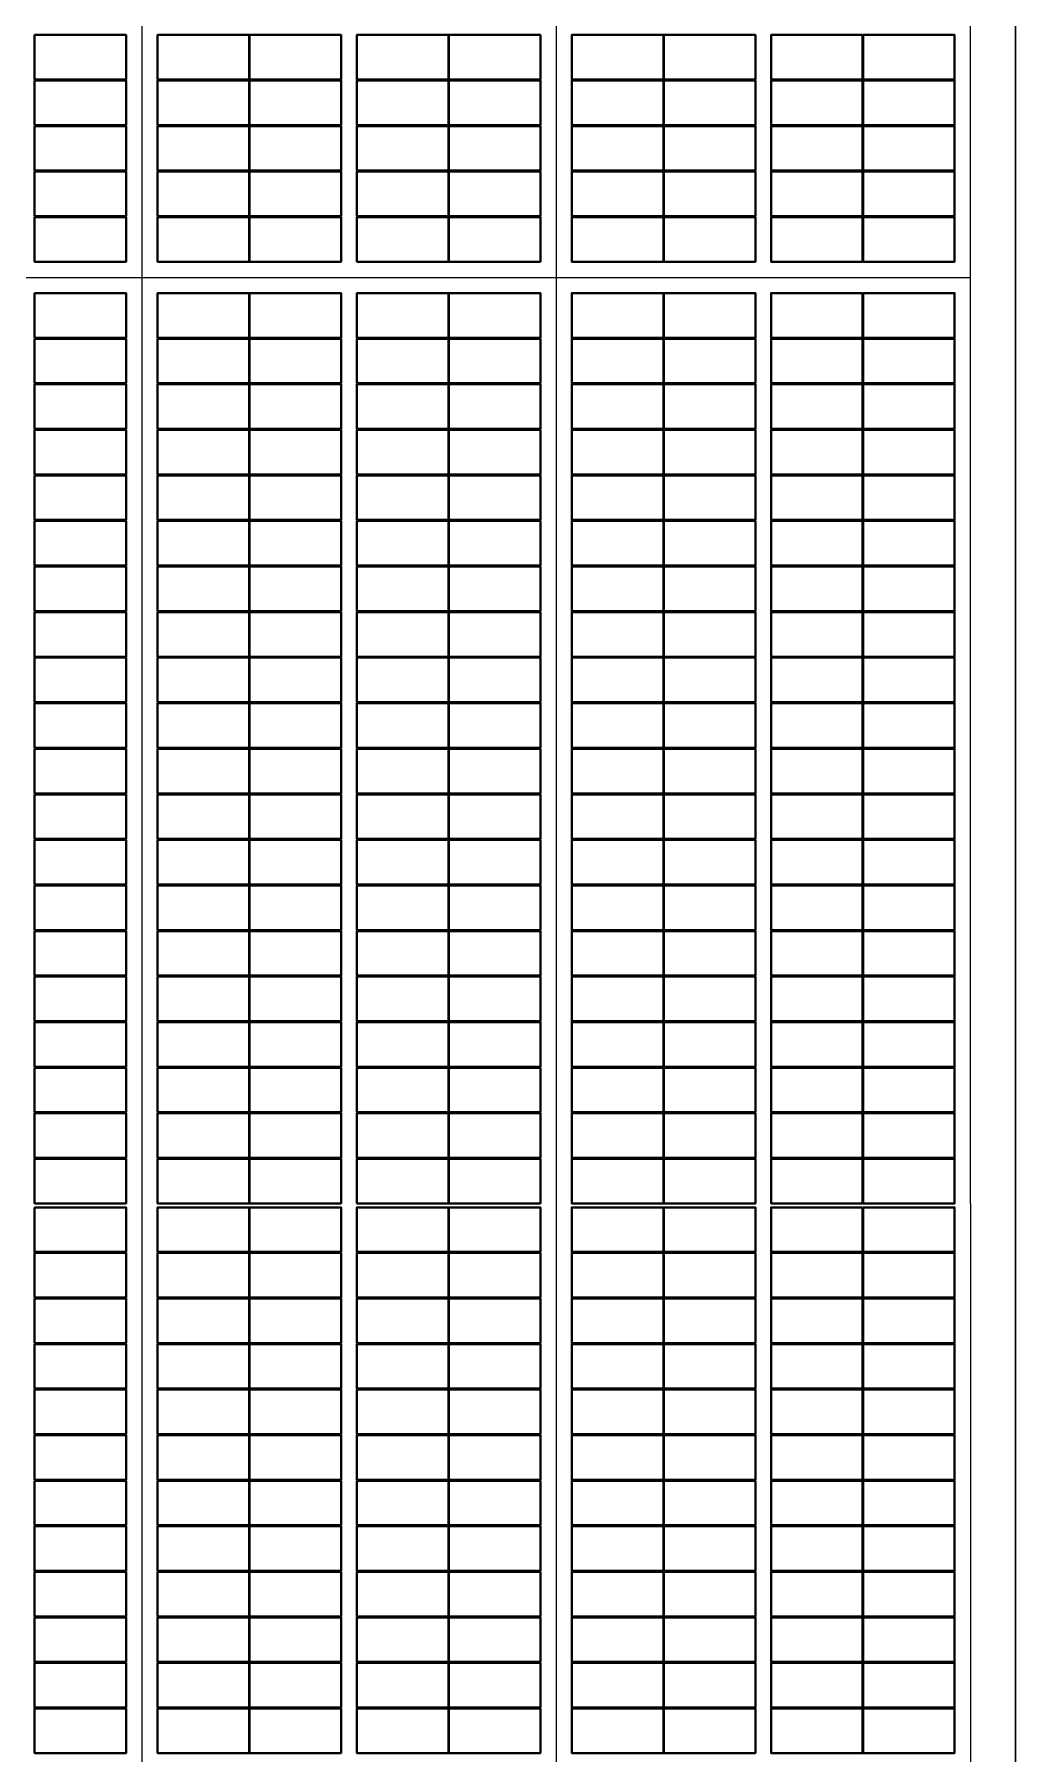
# Model space of a CAD drawing. Header units: millimetres. Extents: x -735047 to 1918431, y -1621985 to 747622.
# Drawn here: x 1772869 to 1797830, y -777775 to -734042 of the extents above; entities that cross this region are included whole.
import ezdxf

# ---------------------------------------------------------------- set-up
doc = ezdxf.new("R2010")
doc.units = ezdxf.units.MM
for name, color, linetype, lineweight in [('SOL-BUILDING_OUTLINE', 1, 'Continuous', 30), ('SOL-PV MODULES', 5, 'Continuous', 40), ('SOL-PV MODULES - PH1', 250, 'Continuous', 40)]:
    doc.layers.add(name, color=color, linetype=linetype, lineweight=lineweight)
doc.layers.add('SOL-WALKWAY', color=251, linetype='Continuous')
doc.layers.add('SOL-WALKWAYS EXISTING', color=250, linetype='Continuous')

msp = doc.modelspace()

# ---------------------------------------------------------------- linework, layer by layer
at = {"layer": 'SOL-BUILDING_OUTLINE'}
msp.add_line((1797829.742, -647565.811), (1797829.742, -821566.117), dxfattribs=at)
at = {"layer": 'SOL-PV MODULES'}
for points in [[(1772873.575, -763879.811), (1775203.378, -763879.811), (1775203.378, -765013.811), (1772873.575, -765013.811)], [(1778332.084, -763879.811), (1776002.281, -763879.811), (1776002.281, -765013.811), (1778332.084, -765013.811)], [(1778342.07, -763879.811), (1780671.873, -763879.811), (1780671.873, -765013.811), (1778342.07, -765013.811)], [(1783401.127, -763879.811), (1781071.325, -763879.811), (1781071.325, -765013.811), (1783401.127, -765013.811)], [(1783411.114, -763879.811), (1785740.916, -763879.811), (1785740.916, -765013.811), (1783411.114, -765013.811)], [(1788869.623, -763879.811), (1786539.82, -763879.811), (1786539.82, -765013.811), (1788869.623, -765013.811)], [(1788879.609, -763879.811), (1791209.412, -763879.811), (1791209.412, -765013.811), (1788879.609, -765013.811)], [(1793938.666, -763879.811), (1791608.864, -763879.811), (1791608.864, -765013.811), (1793938.666, -765013.811)], [(1793948.653, -763879.811), (1796278.455, -763879.811), (1796278.455, -765013.811), (1793948.653, -765013.811)], [(1772873.575, -765038.811), (1775203.378, -765038.811), (1775203.378, -766172.811), (1772873.575, -766172.811)], [(1778332.084, -765038.811), (1776002.281, -765038.811), (1776002.281, -766172.811), (1778332.084, -766172.811)], [(1778342.07, -765038.811), (1780671.873, -765038.811), (1780671.873, -766172.811), (1778342.07, -766172.811)], [(1783401.127, -765038.811), (1781071.325, -765038.811), (1781071.325, -766172.811), (1783401.127, -766172.811)], [(1783411.114, -765038.811), (1785740.916, -765038.811), (1785740.916, -766172.811), (1783411.114, -766172.811)], [(1788869.623, -765038.811), (1786539.82, -765038.811), (1786539.82, -766172.811), (1788869.623, -766172.811)], [(1788879.609, -765038.811), (1791209.412, -765038.811), (1791209.412, -766172.811), (1788879.609, -766172.811)], [(1793938.666, -765038.811), (1791608.864, -765038.811), (1791608.864, -766172.811), (1793938.666, -766172.811)], [(1793948.653, -765038.811), (1796278.455, -765038.811), (1796278.455, -766172.811), (1793948.653, -766172.811)], [(1772873.575, -766197.811), (1775203.378, -766197.811), (1775203.378, -767331.811), (1772873.575, -767331.811)], [(1778332.084, -766197.811), (1776002.281, -766197.811), (1776002.281, -767331.811), (1778332.084, -767331.811)], [(1778342.07, -766197.811), (1780671.873, -766197.811), (1780671.873, -767331.811), (1778342.07, -767331.811)], [(1783401.127, -766197.811), (1781071.325, -766197.811), (1781071.325, -767331.811), (1783401.127, -767331.811)], [(1783411.114, -766197.811), (1785740.916, -766197.811), (1785740.916, -767331.811), (1783411.114, -767331.811)], [(1788869.623, -766197.811), (1786539.82, -766197.811), (1786539.82, -767331.811), (1788869.623, -767331.811)], [(1788879.609, -766197.811), (1791209.412, -766197.811), (1791209.412, -767331.811), (1788879.609, -767331.811)], [(1793938.666, -766197.811), (1791608.864, -766197.811), (1791608.864, -767331.811), (1793938.666, -767331.811)], [(1793948.653, -766197.811), (1796278.455, -766197.811), (1796278.455, -767331.811), (1793948.653, -767331.811)], [(1772873.575, -767356.811), (1775203.378, -767356.811), (1775203.378, -768490.811), (1772873.575, -768490.811)], [(1778332.084, -767356.811), (1776002.281, -767356.811), (1776002.281, -768490.811), (1778332.084, -768490.811)], [(1778342.07, -767356.811), (1780671.873, -767356.811), (1780671.873, -768490.811), (1778342.07, -768490.811)], [(1783401.127, -767356.811), (1781071.325, -767356.811), (1781071.325, -768490.811), (1783401.127, -768490.811)], [(1783411.114, -767356.811), (1785740.916, -767356.811), (1785740.916, -768490.811), (1783411.114, -768490.811)], [(1788869.623, -767356.811), (1786539.82, -767356.811), (1786539.82, -768490.811), (1788869.623, -768490.811)], [(1788879.609, -767356.811), (1791209.412, -767356.811), (1791209.412, -768490.811), (1788879.609, -768490.811)], [(1793938.666, -767356.811), (1791608.864, -767356.811), (1791608.864, -768490.811), (1793938.666, -768490.811)], [(1793948.653, -767356.811), (1796278.455, -767356.811), (1796278.455, -768490.811), (1793948.653, -768490.811)], [(1772873.575, -768515.811), (1775203.378, -768515.811), (1775203.378, -769649.811), (1772873.575, -769649.811)], [(1778332.084, -768515.811), (1776002.281, -768515.811), (1776002.281, -769649.811), (1778332.084, -769649.811)], [(1778342.07, -768515.811), (1780671.873, -768515.811), (1780671.873, -769649.811), (1778342.07, -769649.811)], [(1783401.127, -768515.811), (1781071.325, -768515.811), (1781071.325, -769649.811), (1783401.127, -769649.811)], [(1783411.114, -768515.811), (1785740.916, -768515.811), (1785740.916, -769649.811), (1783411.114, -769649.811)], [(1788869.623, -768515.811), (1786539.82, -768515.811), (1786539.82, -769649.811), (1788869.623, -769649.811)], [(1788879.609, -768515.811), (1791209.412, -768515.811), (1791209.412, -769649.811), (1788879.609, -769649.811)], [(1793938.666, -768515.811), (1791608.864, -768515.811), (1791608.864, -769649.811), (1793938.666, -769649.811)], [(1793948.653, -768515.811), (1796278.455, -768515.811), (1796278.455, -769649.811), (1793948.653, -769649.811)], [(1772873.575, -769674.811), (1775203.378, -769674.811), (1775203.378, -770808.811), (1772873.575, -770808.811)], [(1778332.084, -769674.811), (1776002.281, -769674.811), (1776002.281, -770808.811), (1778332.084, -770808.811)], [(1778342.07, -769674.811), (1780671.873, -769674.811), (1780671.873, -770808.811), (1778342.07, -770808.811)], [(1783401.127, -769674.811), (1781071.325, -769674.811), (1781071.325, -770808.811), (1783401.127, -770808.811)], [(1783411.114, -769674.811), (1785740.916, -769674.811), (1785740.916, -770808.811), (1783411.114, -770808.811)], [(1788869.623, -769674.811), (1786539.82, -769674.811), (1786539.82, -770808.811), (1788869.623, -770808.811)], [(1788879.609, -769674.811), (1791209.412, -769674.811), (1791209.412, -770808.811), (1788879.609, -770808.811)], [(1793938.666, -769674.811), (1791608.864, -769674.811), (1791608.864, -770808.811), (1793938.666, -770808.811)], [(1793948.653, -769674.811), (1796278.455, -769674.811), (1796278.455, -770808.811), (1793948.653, -770808.811)], [(1772873.575, -770833.811), (1775203.378, -770833.811), (1775203.378, -771967.811), (1772873.575, -771967.811)], [(1778332.084, -770833.811), (1776002.281, -770833.811), (1776002.281, -771967.811), (1778332.084, -771967.811)], [(1778342.07, -770833.811), (1780671.873, -770833.811), (1780671.873, -771967.811), (1778342.07, -771967.811)], [(1783401.127, -770833.811), (1781071.325, -770833.811), (1781071.325, -771967.811), (1783401.127, -771967.811)], [(1783411.114, -770833.811), (1785740.916, -770833.811), (1785740.916, -771967.811), (1783411.114, -771967.811)], [(1788869.623, -770833.811), (1786539.82, -770833.811), (1786539.82, -771967.811), (1788869.623, -771967.811)], [(1788879.609, -770833.811), (1791209.412, -770833.811), (1791209.412, -771967.811), (1788879.609, -771967.811)], [(1793938.666, -770833.811), (1791608.864, -770833.811), (1791608.864, -771967.811), (1793938.666, -771967.811)], [(1793948.653, -770833.811), (1796278.455, -770833.811), (1796278.455, -771967.811), (1793948.653, -771967.811)], [(1772873.575, -771992.811), (1775203.378, -771992.811), (1775203.378, -773126.811), (1772873.575, -773126.811)], [(1778332.084, -771992.811), (1776002.281, -771992.811), (1776002.281, -773126.811), (1778332.084, -773126.811)], [(1778342.07, -771992.811), (1780671.873, -771992.811), (1780671.873, -773126.811), (1778342.07, -773126.811)], [(1783401.127, -771992.811), (1781071.325, -771992.811), (1781071.325, -773126.811), (1783401.127, -773126.811)], [(1783411.114, -771992.811), (1785740.916, -771992.811), (1785740.916, -773126.811), (1783411.114, -773126.811)], [(1788869.623, -771992.811), (1786539.82, -771992.811), (1786539.82, -773126.811), (1788869.623, -773126.811)], [(1788879.609, -771992.811), (1791209.412, -771992.811), (1791209.412, -773126.811), (1788879.609, -773126.811)], [(1793938.666, -771992.811), (1791608.864, -771992.811), (1791608.864, -773126.811), (1793938.666, -773126.811)], [(1793948.653, -771992.811), (1796278.455, -771992.811), (1796278.455, -773126.811), (1793948.653, -773126.811)], [(1772873.575, -773151.811), (1775203.378, -773151.811), (1775203.378, -774285.811), (1772873.575, -774285.811)], [(1778332.084, -773151.811), (1776002.281, -773151.811), (1776002.281, -774285.811), (1778332.084, -774285.811)], [(1778342.07, -773151.811), (1780671.873, -773151.811), (1780671.873, -774285.811), (1778342.07, -774285.811)], [(1783401.127, -773151.811), (1781071.325, -773151.811), (1781071.325, -774285.811), (1783401.127, -774285.811)], [(1783411.114, -773151.811), (1785740.916, -773151.811), (1785740.916, -774285.811), (1783411.114, -774285.811)], [(1788869.623, -773151.811), (1786539.82, -773151.811), (1786539.82, -774285.811), (1788869.623, -774285.811)], [(1788879.609, -773151.811), (1791209.412, -773151.811), (1791209.412, -774285.811), (1788879.609, -774285.811)], [(1793938.666, -773151.811), (1791608.864, -773151.811), (1791608.864, -774285.811), (1793938.666, -774285.811)], [(1793948.653, -773151.811), (1796278.455, -773151.811), (1796278.455, -774285.811), (1793948.653, -774285.811)], [(1772873.575, -774310.811), (1775203.378, -774310.811), (1775203.378, -775444.811), (1772873.575, -775444.811)], [(1778332.084, -774310.811), (1776002.281, -774310.811), (1776002.281, -775444.811), (1778332.084, -775444.811)], [(1778342.07, -774310.811), (1780671.873, -774310.811), (1780671.873, -775444.811), (1778342.07, -775444.811)], [(1783401.127, -774310.811), (1781071.325, -774310.811), (1781071.325, -775444.811), (1783401.127, -775444.811)], [(1783411.114, -774310.811), (1785740.916, -774310.811), (1785740.916, -775444.811), (1783411.114, -775444.811)], [(1788869.623, -774310.811), (1786539.82, -774310.811), (1786539.82, -775444.811), (1788869.623, -775444.811)], [(1788879.609, -774310.811), (1791209.412, -774310.811), (1791209.412, -775444.811), (1788879.609, -775444.811)], [(1793938.666, -774310.811), (1791608.864, -774310.811), (1791608.864, -775444.811), (1793938.666, -775444.811)], [(1793948.653, -774310.811), (1796278.455, -774310.811), (1796278.455, -775444.811), (1793948.653, -775444.811)], [(1772873.575, -775469.811), (1775203.378, -775469.811), (1775203.378, -776603.811), (1772873.575, -776603.811)], [(1778332.084, -775469.811), (1776002.281, -775469.811), (1776002.281, -776603.811), (1778332.084, -776603.811)], [(1778342.07, -775469.811), (1780671.873, -775469.811), (1780671.873, -776603.811), (1778342.07, -776603.811)], [(1783401.127, -775469.811), (1781071.325, -775469.811), (1781071.325, -776603.811), (1783401.127, -776603.811)], [(1783411.114, -775469.811), (1785740.916, -775469.811), (1785740.916, -776603.811), (1783411.114, -776603.811)], [(1788869.623, -775469.811), (1786539.82, -775469.811), (1786539.82, -776603.811), (1788869.623, -776603.811)], [(1788879.609, -775469.811), (1791209.412, -775469.811), (1791209.412, -776603.811), (1788879.609, -776603.811)], [(1793938.666, -775469.811), (1791608.864, -775469.811), (1791608.864, -776603.811), (1793938.666, -776603.811)], [(1793948.653, -775469.811), (1796278.455, -775469.811), (1796278.455, -776603.811), (1793948.653, -776603.811)], [(1772873.575, -776628.811), (1775203.378, -776628.811), (1775203.378, -777762.811), (1772873.575, -777762.811)], [(1778332.084, -776628.811), (1776002.281, -776628.811), (1776002.281, -777762.811), (1778332.084, -777762.811)], [(1778342.07, -776628.811), (1780671.873, -776628.811), (1780671.873, -777762.811), (1778342.07, -777762.811)], [(1783401.127, -776628.811), (1781071.325, -776628.811), (1781071.325, -777762.811), (1783401.127, -777762.811)], [(1783411.114, -776628.811), (1785740.916, -776628.811), (1785740.916, -777762.811), (1783411.114, -777762.811)], [(1788869.623, -776628.811), (1786539.82, -776628.811), (1786539.82, -777762.811), (1788869.623, -777762.811)], [(1788879.609, -776628.811), (1791209.412, -776628.811), (1791209.412, -777762.811), (1788879.609, -777762.811)], [(1793938.666, -776628.811), (1791608.864, -776628.811), (1791608.864, -777762.811), (1793938.666, -777762.811)], [(1793948.653, -776628.811), (1796278.455, -776628.811), (1796278.455, -777762.811), (1793948.653, -777762.811)]]:
    msp.add_lwpolyline(points, close=True, dxfattribs=at)
at = {"layer": 'SOL-PV MODULES - PH1'}
for points in [[(1772873.575, -734054.811), (1775203.378, -734054.811), (1775203.378, -735188.811), (1772873.575, -735188.811)], [(1778332.084, -734054.811), (1776002.281, -734054.811), (1776002.281, -735188.811), (1778332.084, -735188.811)], [(1778342.07, -734054.811), (1780671.873, -734054.811), (1780671.873, -735188.811), (1778342.07, -735188.811)], [(1783401.127, -734054.811), (1781071.325, -734054.811), (1781071.325, -735188.811), (1783401.127, -735188.811)], [(1783411.114, -734054.811), (1785740.916, -734054.811), (1785740.916, -735188.811), (1783411.114, -735188.811)], [(1788869.623, -734054.811), (1786539.82, -734054.811), (1786539.82, -735188.811), (1788869.623, -735188.811)], [(1788879.609, -734054.811), (1791209.412, -734054.811), (1791209.412, -735188.811), (1788879.609, -735188.811)], [(1793938.666, -734054.811), (1791608.864, -734054.811), (1791608.864, -735188.811), (1793938.666, -735188.811)], [(1793948.653, -734054.811), (1796278.455, -734054.811), (1796278.455, -735188.811), (1793948.653, -735188.811)], [(1772873.575, -735213.811), (1775203.378, -735213.811), (1775203.378, -736347.811), (1772873.575, -736347.811)], [(1778332.084, -735213.811), (1776002.281, -735213.811), (1776002.281, -736347.811), (1778332.084, -736347.811)], [(1778342.07, -735213.811), (1780671.873, -735213.811), (1780671.873, -736347.811), (1778342.07, -736347.811)], [(1783401.127, -735213.811), (1781071.325, -735213.811), (1781071.325, -736347.811), (1783401.127, -736347.811)], [(1783411.114, -735213.811), (1785740.916, -735213.811), (1785740.916, -736347.811), (1783411.114, -736347.811)], [(1788869.623, -735213.811), (1786539.82, -735213.811), (1786539.82, -736347.811), (1788869.623, -736347.811)], [(1788879.609, -735213.811), (1791209.412, -735213.811), (1791209.412, -736347.811), (1788879.609, -736347.811)], [(1793938.666, -735213.811), (1791608.864, -735213.811), (1791608.864, -736347.811), (1793938.666, -736347.811)], [(1793948.653, -735213.811), (1796278.455, -735213.811), (1796278.455, -736347.811), (1793948.653, -736347.811)], [(1772873.575, -736372.811), (1775203.378, -736372.811), (1775203.378, -737506.811), (1772873.575, -737506.811)], [(1778332.084, -736372.811), (1776002.281, -736372.811), (1776002.281, -737506.811), (1778332.084, -737506.811)], [(1778342.07, -736372.811), (1780671.873, -736372.811), (1780671.873, -737506.811), (1778342.07, -737506.811)], [(1783401.127, -736372.811), (1781071.325, -736372.811), (1781071.325, -737506.811), (1783401.127, -737506.811)], [(1783411.114, -736372.811), (1785740.916, -736372.811), (1785740.916, -737506.811), (1783411.114, -737506.811)], [(1788869.623, -736372.811), (1786539.82, -736372.811), (1786539.82, -737506.811), (1788869.623, -737506.811)], [(1788879.609, -736372.811), (1791209.412, -736372.811), (1791209.412, -737506.811), (1788879.609, -737506.811)], [(1793938.666, -736372.811), (1791608.864, -736372.811), (1791608.864, -737506.811), (1793938.666, -737506.811)], [(1793948.653, -736372.811), (1796278.455, -736372.811), (1796278.455, -737506.811), (1793948.653, -737506.811)], [(1772873.575, -737531.811), (1775203.378, -737531.811), (1775203.378, -738665.811), (1772873.575, -738665.811)], [(1778332.084, -737531.811), (1776002.281, -737531.811), (1776002.281, -738665.811), (1778332.084, -738665.811)], [(1778342.07, -737531.811), (1780671.873, -737531.811), (1780671.873, -738665.811), (1778342.07, -738665.811)], [(1783401.127, -737531.811), (1781071.325, -737531.811), (1781071.325, -738665.811), (1783401.127, -738665.811)], [(1783411.114, -737531.811), (1785740.916, -737531.811), (1785740.916, -738665.811), (1783411.114, -738665.811)], [(1788869.623, -737531.811), (1786539.82, -737531.811), (1786539.82, -738665.811), (1788869.623, -738665.811)], [(1788879.609, -737531.811), (1791209.412, -737531.811), (1791209.412, -738665.811), (1788879.609, -738665.811)], [(1793938.666, -737531.811), (1791608.864, -737531.811), (1791608.864, -738665.811), (1793938.666, -738665.811)], [(1793948.653, -737531.811), (1796278.455, -737531.811), (1796278.455, -738665.811), (1793948.653, -738665.811)], [(1772873.575, -738690.811), (1775203.378, -738690.811), (1775203.378, -739824.811), (1772873.575, -739824.811)], [(1778332.084, -738690.811), (1776002.281, -738690.811), (1776002.281, -739824.811), (1778332.084, -739824.811)], [(1778342.07, -738690.811), (1780671.873, -738690.811), (1780671.873, -739824.811), (1778342.07, -739824.811)], [(1783401.127, -738690.811), (1781071.325, -738690.811), (1781071.325, -739824.811), (1783401.127, -739824.811)], [(1783411.114, -738690.811), (1785740.916, -738690.811), (1785740.916, -739824.811), (1783411.114, -739824.811)], [(1788869.623, -738690.811), (1786539.82, -738690.811), (1786539.82, -739824.811), (1788869.623, -739824.811)], [(1788879.609, -738690.811), (1791209.412, -738690.811), (1791209.412, -739824.811), (1788879.609, -739824.811)], [(1793938.666, -738690.811), (1791608.864, -738690.811), (1791608.864, -739824.811), (1793938.666, -739824.811)], [(1793948.653, -738690.811), (1796278.455, -738690.811), (1796278.455, -739824.811), (1793948.653, -739824.811)], [(1772873.575, -740624.811), (1775203.378, -740624.811), (1775203.378, -741758.811), (1772873.575, -741758.811)], [(1778332.084, -740624.811), (1776002.281, -740624.811), (1776002.281, -741758.811), (1778332.084, -741758.811)], [(1778342.07, -740624.811), (1780671.873, -740624.811), (1780671.873, -741758.811), (1778342.07, -741758.811)], [(1783401.127, -740624.811), (1781071.325, -740624.811), (1781071.325, -741758.811), (1783401.127, -741758.811)], [(1783411.114, -740624.811), (1785740.916, -740624.811), (1785740.916, -741758.811), (1783411.114, -741758.811)], [(1788869.623, -740624.811), (1786539.82, -740624.811), (1786539.82, -741758.811), (1788869.623, -741758.811)], [(1788879.609, -740624.811), (1791209.412, -740624.811), (1791209.412, -741758.811), (1788879.609, -741758.811)], [(1793938.666, -740624.811), (1791608.864, -740624.811), (1791608.864, -741758.811), (1793938.666, -741758.811)], [(1793948.653, -740624.811), (1796278.455, -740624.811), (1796278.455, -741758.811), (1793948.653, -741758.811)], [(1772873.575, -741783.811), (1775203.378, -741783.811), (1775203.378, -742917.811), (1772873.575, -742917.811)], [(1778332.084, -741783.811), (1776002.281, -741783.811), (1776002.281, -742917.811), (1778332.084, -742917.811)], [(1778342.07, -741783.811), (1780671.873, -741783.811), (1780671.873, -742917.811), (1778342.07, -742917.811)], [(1783401.127, -741783.811), (1781071.325, -741783.811), (1781071.325, -742917.811), (1783401.127, -742917.811)], [(1783411.114, -741783.811), (1785740.916, -741783.811), (1785740.916, -742917.811), (1783411.114, -742917.811)], [(1788869.623, -741783.811), (1786539.82, -741783.811), (1786539.82, -742917.811), (1788869.623, -742917.811)], [(1788879.609, -741783.811), (1791209.412, -741783.811), (1791209.412, -742917.811), (1788879.609, -742917.811)], [(1793938.666, -741783.811), (1791608.864, -741783.811), (1791608.864, -742917.811), (1793938.666, -742917.811)], [(1793948.653, -741783.811), (1796278.455, -741783.811), (1796278.455, -742917.811), (1793948.653, -742917.811)], [(1772873.575, -742942.811), (1775203.378, -742942.811), (1775203.378, -744076.811), (1772873.575, -744076.811)], [(1778332.084, -742942.811), (1776002.281, -742942.811), (1776002.281, -744076.811), (1778332.084, -744076.811)], [(1778342.07, -742942.811), (1780671.873, -742942.811), (1780671.873, -744076.811), (1778342.07, -744076.811)], [(1783401.127, -742942.811), (1781071.325, -742942.811), (1781071.325, -744076.811), (1783401.127, -744076.811)], [(1783411.114, -742942.811), (1785740.916, -742942.811), (1785740.916, -744076.811), (1783411.114, -744076.811)], [(1788869.623, -742942.811), (1786539.82, -742942.811), (1786539.82, -744076.811), (1788869.623, -744076.811)], [(1788879.609, -742942.811), (1791209.412, -742942.811), (1791209.412, -744076.811), (1788879.609, -744076.811)], [(1793938.666, -742942.811), (1791608.864, -742942.811), (1791608.864, -744076.811), (1793938.666, -744076.811)], [(1793948.653, -742942.811), (1796278.455, -742942.811), (1796278.455, -744076.811), (1793948.653, -744076.811)], [(1772873.575, -744101.811), (1775203.378, -744101.811), (1775203.378, -745235.811), (1772873.575, -745235.811)], [(1778332.084, -744101.811), (1776002.281, -744101.811), (1776002.281, -745235.811), (1778332.084, -745235.811)], [(1778342.07, -744101.811), (1780671.873, -744101.811), (1780671.873, -745235.811), (1778342.07, -745235.811)], [(1783401.127, -744101.811), (1781071.325, -744101.811), (1781071.325, -745235.811), (1783401.127, -745235.811)], [(1783411.114, -744101.811), (1785740.916, -744101.811), (1785740.916, -745235.811), (1783411.114, -745235.811)], [(1788869.623, -744101.811), (1786539.82, -744101.811), (1786539.82, -745235.811), (1788869.623, -745235.811)], [(1788879.609, -744101.811), (1791209.412, -744101.811), (1791209.412, -745235.811), (1788879.609, -745235.811)], [(1793938.666, -744101.811), (1791608.864, -744101.811), (1791608.864, -745235.811), (1793938.666, -745235.811)], [(1793948.653, -744101.811), (1796278.455, -744101.811), (1796278.455, -745235.811), (1793948.653, -745235.811)], [(1772873.575, -745260.811), (1775203.378, -745260.811), (1775203.378, -746394.811), (1772873.575, -746394.811)], [(1778332.084, -745260.811), (1776002.281, -745260.811), (1776002.281, -746394.811), (1778332.084, -746394.811)], [(1778342.07, -745260.811), (1780671.873, -745260.811), (1780671.873, -746394.811), (1778342.07, -746394.811)], [(1783401.127, -745260.811), (1781071.325, -745260.811), (1781071.325, -746394.811), (1783401.127, -746394.811)], [(1783411.114, -745260.811), (1785740.916, -745260.811), (1785740.916, -746394.811), (1783411.114, -746394.811)], [(1788869.623, -745260.811), (1786539.82, -745260.811), (1786539.82, -746394.811), (1788869.623, -746394.811)], [(1788879.609, -745260.811), (1791209.412, -745260.811), (1791209.412, -746394.811), (1788879.609, -746394.811)], [(1793938.666, -745260.811), (1791608.864, -745260.811), (1791608.864, -746394.811), (1793938.666, -746394.811)], [(1793948.653, -745260.811), (1796278.455, -745260.811), (1796278.455, -746394.811), (1793948.653, -746394.811)], [(1772873.575, -746419.811), (1775203.378, -746419.811), (1775203.378, -747553.811), (1772873.575, -747553.811)], [(1778332.084, -746419.811), (1776002.281, -746419.811), (1776002.281, -747553.811), (1778332.084, -747553.811)], [(1778342.07, -746419.811), (1780671.873, -746419.811), (1780671.873, -747553.811), (1778342.07, -747553.811)], [(1783401.127, -746419.811), (1781071.325, -746419.811), (1781071.325, -747553.811), (1783401.127, -747553.811)], [(1783411.114, -746419.811), (1785740.916, -746419.811), (1785740.916, -747553.811), (1783411.114, -747553.811)], [(1788869.623, -746419.811), (1786539.82, -746419.811), (1786539.82, -747553.811), (1788869.623, -747553.811)], [(1788879.609, -746419.811), (1791209.412, -746419.811), (1791209.412, -747553.811), (1788879.609, -747553.811)], [(1793938.666, -746419.811), (1791608.864, -746419.811), (1791608.864, -747553.811), (1793938.666, -747553.811)], [(1793948.653, -746419.811), (1796278.455, -746419.811), (1796278.455, -747553.811), (1793948.653, -747553.811)], [(1772873.575, -747578.811), (1775203.378, -747578.811), (1775203.378, -748712.811), (1772873.575, -748712.811)], [(1778332.084, -747578.811), (1776002.281, -747578.811), (1776002.281, -748712.811), (1778332.084, -748712.811)], [(1778342.07, -747578.811), (1780671.873, -747578.811), (1780671.873, -748712.811), (1778342.07, -748712.811)], [(1783401.127, -747578.811), (1781071.325, -747578.811), (1781071.325, -748712.811), (1783401.127, -748712.811)], [(1783411.114, -747578.811), (1785740.916, -747578.811), (1785740.916, -748712.811), (1783411.114, -748712.811)], [(1788869.623, -747578.811), (1786539.82, -747578.811), (1786539.82, -748712.811), (1788869.623, -748712.811)], [(1788879.609, -747578.811), (1791209.412, -747578.811), (1791209.412, -748712.811), (1788879.609, -748712.811)], [(1793938.666, -747578.811), (1791608.864, -747578.811), (1791608.864, -748712.811), (1793938.666, -748712.811)], [(1793948.653, -747578.811), (1796278.455, -747578.811), (1796278.455, -748712.811), (1793948.653, -748712.811)], [(1772873.575, -748737.811), (1775203.378, -748737.811), (1775203.378, -749871.811), (1772873.575, -749871.811)], [(1778332.084, -748737.811), (1776002.281, -748737.811), (1776002.281, -749871.811), (1778332.084, -749871.811)], [(1778342.07, -748737.811), (1780671.873, -748737.811), (1780671.873, -749871.811), (1778342.07, -749871.811)], [(1783401.127, -748737.811), (1781071.325, -748737.811), (1781071.325, -749871.811), (1783401.127, -749871.811)], [(1783411.114, -748737.811), (1785740.916, -748737.811), (1785740.916, -749871.811), (1783411.114, -749871.811)], [(1788869.623, -748737.811), (1786539.82, -748737.811), (1786539.82, -749871.811), (1788869.623, -749871.811)], [(1788879.609, -748737.811), (1791209.412, -748737.811), (1791209.412, -749871.811), (1788879.609, -749871.811)], [(1793938.666, -748737.811), (1791608.864, -748737.811), (1791608.864, -749871.811), (1793938.666, -749871.811)], [(1793948.653, -748737.811), (1796278.455, -748737.811), (1796278.455, -749871.811), (1793948.653, -749871.811)], [(1772873.575, -749896.811), (1775203.378, -749896.811), (1775203.378, -751030.811), (1772873.575, -751030.811)], [(1778332.084, -749896.811), (1776002.281, -749896.811), (1776002.281, -751030.811), (1778332.084, -751030.811)], [(1778342.07, -749896.811), (1780671.873, -749896.811), (1780671.873, -751030.811), (1778342.07, -751030.811)], [(1783401.127, -749896.811), (1781071.325, -749896.811), (1781071.325, -751030.811), (1783401.127, -751030.811)], [(1783411.114, -749896.811), (1785740.916, -749896.811), (1785740.916, -751030.811), (1783411.114, -751030.811)], [(1788869.623, -749896.811), (1786539.82, -749896.811), (1786539.82, -751030.811), (1788869.623, -751030.811)], [(1788879.609, -749896.811), (1791209.412, -749896.811), (1791209.412, -751030.811), (1788879.609, -751030.811)], [(1793938.666, -749896.811), (1791608.864, -749896.811), (1791608.864, -751030.811), (1793938.666, -751030.811)], [(1793948.653, -749896.811), (1796278.455, -749896.811), (1796278.455, -751030.811), (1793948.653, -751030.811)], [(1772873.575, -751055.811), (1775203.378, -751055.811), (1775203.378, -752189.811), (1772873.575, -752189.811)], [(1778332.084, -751055.811), (1776002.281, -751055.811), (1776002.281, -752189.811), (1778332.084, -752189.811)], [(1778342.07, -751055.811), (1780671.873, -751055.811), (1780671.873, -752189.811), (1778342.07, -752189.811)], [(1783401.127, -751055.811), (1781071.325, -751055.811), (1781071.325, -752189.811), (1783401.127, -752189.811)], [(1783411.114, -751055.811), (1785740.916, -751055.811), (1785740.916, -752189.811), (1783411.114, -752189.811)], [(1788869.623, -751055.811), (1786539.82, -751055.811), (1786539.82, -752189.811), (1788869.623, -752189.811)], [(1788879.609, -751055.811), (1791209.412, -751055.811), (1791209.412, -752189.811), (1788879.609, -752189.811)], [(1793938.666, -751055.811), (1791608.864, -751055.811), (1791608.864, -752189.811), (1793938.666, -752189.811)], [(1793948.653, -751055.811), (1796278.455, -751055.811), (1796278.455, -752189.811), (1793948.653, -752189.811)], [(1772873.575, -752214.811), (1775203.378, -752214.811), (1775203.378, -753348.811), (1772873.575, -753348.811)], [(1778332.084, -752214.811), (1776002.281, -752214.811), (1776002.281, -753348.811), (1778332.084, -753348.811)], [(1778342.07, -752214.811), (1780671.873, -752214.811), (1780671.873, -753348.811), (1778342.07, -753348.811)], [(1783401.127, -752214.811), (1781071.325, -752214.811), (1781071.325, -753348.811), (1783401.127, -753348.811)], [(1783411.114, -752214.811), (1785740.916, -752214.811), (1785740.916, -753348.811), (1783411.114, -753348.811)], [(1788869.623, -752214.811), (1786539.82, -752214.811), (1786539.82, -753348.811), (1788869.623, -753348.811)], [(1788879.609, -752214.811), (1791209.412, -752214.811), (1791209.412, -753348.811), (1788879.609, -753348.811)], [(1793938.666, -752214.811), (1791608.864, -752214.811), (1791608.864, -753348.811), (1793938.666, -753348.811)], [(1793948.653, -752214.811), (1796278.455, -752214.811), (1796278.455, -753348.811), (1793948.653, -753348.811)], [(1772873.575, -753373.811), (1775203.378, -753373.811), (1775203.378, -754507.811), (1772873.575, -754507.811)], [(1778332.084, -753373.811), (1776002.281, -753373.811), (1776002.281, -754507.811), (1778332.084, -754507.811)], [(1778342.07, -753373.811), (1780671.873, -753373.811), (1780671.873, -754507.811), (1778342.07, -754507.811)], [(1783401.127, -753373.811), (1781071.325, -753373.811), (1781071.325, -754507.811), (1783401.127, -754507.811)], [(1783411.114, -753373.811), (1785740.916, -753373.811), (1785740.916, -754507.811), (1783411.114, -754507.811)], [(1788869.623, -753373.811), (1786539.82, -753373.811), (1786539.82, -754507.811), (1788869.623, -754507.811)], [(1788879.609, -753373.811), (1791209.412, -753373.811), (1791209.412, -754507.811), (1788879.609, -754507.811)], [(1793938.666, -753373.811), (1791608.864, -753373.811), (1791608.864, -754507.811), (1793938.666, -754507.811)], [(1793948.653, -753373.811), (1796278.455, -753373.811), (1796278.455, -754507.811), (1793948.653, -754507.811)], [(1772873.575, -754532.811), (1775203.378, -754532.811), (1775203.378, -755666.811), (1772873.575, -755666.811)], [(1778332.084, -754532.811), (1776002.281, -754532.811), (1776002.281, -755666.811), (1778332.084, -755666.811)], [(1778342.07, -754532.811), (1780671.873, -754532.811), (1780671.873, -755666.811), (1778342.07, -755666.811)], [(1783401.127, -754532.811), (1781071.325, -754532.811), (1781071.325, -755666.811), (1783401.127, -755666.811)], [(1783411.114, -754532.811), (1785740.916, -754532.811), (1785740.916, -755666.811), (1783411.114, -755666.811)], [(1788869.623, -754532.811), (1786539.82, -754532.811), (1786539.82, -755666.811), (1788869.623, -755666.811)], [(1788879.609, -754532.811), (1791209.412, -754532.811), (1791209.412, -755666.811), (1788879.609, -755666.811)], [(1793938.666, -754532.811), (1791608.864, -754532.811), (1791608.864, -755666.811), (1793938.666, -755666.811)], [(1793948.653, -754532.811), (1796278.455, -754532.811), (1796278.455, -755666.811), (1793948.653, -755666.811)], [(1772873.575, -755691.811), (1775203.378, -755691.811), (1775203.378, -756825.811), (1772873.575, -756825.811)], [(1778332.084, -755691.811), (1776002.281, -755691.811), (1776002.281, -756825.811), (1778332.084, -756825.811)], [(1778342.07, -755691.811), (1780671.873, -755691.811), (1780671.873, -756825.811), (1778342.07, -756825.811)], [(1783401.127, -755691.811), (1781071.325, -755691.811), (1781071.325, -756825.811), (1783401.127, -756825.811)], [(1783411.114, -755691.811), (1785740.916, -755691.811), (1785740.916, -756825.811), (1783411.114, -756825.811)], [(1788869.623, -755691.811), (1786539.82, -755691.811), (1786539.82, -756825.811), (1788869.623, -756825.811)], [(1788879.609, -755691.811), (1791209.412, -755691.811), (1791209.412, -756825.811), (1788879.609, -756825.811)], [(1793938.666, -755691.811), (1791608.864, -755691.811), (1791608.864, -756825.811), (1793938.666, -756825.811)], [(1793948.653, -755691.811), (1796278.455, -755691.811), (1796278.455, -756825.811), (1793948.653, -756825.811)], [(1772873.575, -756850.811), (1775203.378, -756850.811), (1775203.378, -757984.811), (1772873.575, -757984.811)], [(1778332.084, -756850.811), (1776002.281, -756850.811), (1776002.281, -757984.811), (1778332.084, -757984.811)], [(1778342.07, -756850.811), (1780671.873, -756850.811), (1780671.873, -757984.811), (1778342.07, -757984.811)], [(1783401.127, -756850.811), (1781071.325, -756850.811), (1781071.325, -757984.811), (1783401.127, -757984.811)], [(1783411.114, -756850.811), (1785740.916, -756850.811), (1785740.916, -757984.811), (1783411.114, -757984.811)], [(1788869.623, -756850.811), (1786539.82, -756850.811), (1786539.82, -757984.811), (1788869.623, -757984.811)], [(1788879.609, -756850.811), (1791209.412, -756850.811), (1791209.412, -757984.811), (1788879.609, -757984.811)], [(1793938.666, -756850.811), (1791608.864, -756850.811), (1791608.864, -757984.811), (1793938.666, -757984.811)], [(1793948.653, -756850.811), (1796278.455, -756850.811), (1796278.455, -757984.811), (1793948.653, -757984.811)], [(1772873.575, -758009.811), (1775203.378, -758009.811), (1775203.378, -759143.811), (1772873.575, -759143.811)], [(1778332.084, -758009.811), (1776002.281, -758009.811), (1776002.281, -759143.811), (1778332.084, -759143.811)], [(1778342.07, -758009.811), (1780671.873, -758009.811), (1780671.873, -759143.811), (1778342.07, -759143.811)], [(1783401.127, -758009.811), (1781071.325, -758009.811), (1781071.325, -759143.811), (1783401.127, -759143.811)], [(1783411.114, -758009.811), (1785740.916, -758009.811), (1785740.916, -759143.811), (1783411.114, -759143.811)], [(1788869.623, -758009.811), (1786539.82, -758009.811), (1786539.82, -759143.811), (1788869.623, -759143.811)], [(1788879.609, -758009.811), (1791209.412, -758009.811), (1791209.412, -759143.811), (1788879.609, -759143.811)], [(1793938.666, -758009.811), (1791608.864, -758009.811), (1791608.864, -759143.811), (1793938.666, -759143.811)], [(1793948.653, -758009.811), (1796278.455, -758009.811), (1796278.455, -759143.811), (1793948.653, -759143.811)], [(1772873.575, -759168.811), (1775203.378, -759168.811), (1775203.378, -760302.811), (1772873.575, -760302.811)], [(1778332.084, -759168.811), (1776002.281, -759168.811), (1776002.281, -760302.811), (1778332.084, -760302.811)], [(1778342.07, -759168.811), (1780671.873, -759168.811), (1780671.873, -760302.811), (1778342.07, -760302.811)], [(1783401.127, -759168.811), (1781071.325, -759168.811), (1781071.325, -760302.811), (1783401.127, -760302.811)], [(1783411.114, -759168.811), (1785740.916, -759168.811), (1785740.916, -760302.811), (1783411.114, -760302.811)], [(1788869.623, -759168.811), (1786539.82, -759168.811), (1786539.82, -760302.811), (1788869.623, -760302.811)], [(1788879.609, -759168.811), (1791209.412, -759168.811), (1791209.412, -760302.811), (1788879.609, -760302.811)], [(1793938.666, -759168.811), (1791608.864, -759168.811), (1791608.864, -760302.811), (1793938.666, -760302.811)], [(1793948.653, -759168.811), (1796278.455, -759168.811), (1796278.455, -760302.811), (1793948.653, -760302.811)], [(1772873.575, -760327.811), (1775203.378, -760327.811), (1775203.378, -761461.811), (1772873.575, -761461.811)], [(1778332.084, -760327.811), (1776002.281, -760327.811), (1776002.281, -761461.811), (1778332.084, -761461.811)], [(1778342.07, -760327.811), (1780671.873, -760327.811), (1780671.873, -761461.811), (1778342.07, -761461.811)], [(1783401.127, -760327.811), (1781071.325, -760327.811), (1781071.325, -761461.811), (1783401.127, -761461.811)], [(1783411.114, -760327.811), (1785740.916, -760327.811), (1785740.916, -761461.811), (1783411.114, -761461.811)], [(1788869.623, -760327.811), (1786539.82, -760327.811), (1786539.82, -761461.811), (1788869.623, -761461.811)], [(1788879.609, -760327.811), (1791209.412, -760327.811), (1791209.412, -761461.811), (1788879.609, -761461.811)], [(1793938.666, -760327.811), (1791608.864, -760327.811), (1791608.864, -761461.811), (1793938.666, -761461.811)], [(1793948.653, -760327.811), (1796278.455, -760327.811), (1796278.455, -761461.811), (1793948.653, -761461.811)], [(1772873.575, -761486.811), (1775203.378, -761486.811), (1775203.378, -762620.811), (1772873.575, -762620.811)], [(1778332.084, -761486.811), (1776002.281, -761486.811), (1776002.281, -762620.811), (1778332.084, -762620.811)], [(1778342.07, -761486.811), (1780671.873, -761486.811), (1780671.873, -762620.811), (1778342.07, -762620.811)], [(1783401.127, -761486.811), (1781071.325, -761486.811), (1781071.325, -762620.811), (1783401.127, -762620.811)], [(1783411.114, -761486.811), (1785740.916, -761486.811), (1785740.916, -762620.811), (1783411.114, -762620.811)], [(1788869.623, -761486.811), (1786539.82, -761486.811), (1786539.82, -762620.811), (1788869.623, -762620.811)], [(1788879.609, -761486.811), (1791209.412, -761486.811), (1791209.412, -762620.811), (1788879.609, -762620.811)], [(1793938.666, -761486.811), (1791608.864, -761486.811), (1791608.864, -762620.811), (1793938.666, -762620.811)], [(1793948.653, -761486.811), (1796278.455, -761486.811), (1796278.455, -762620.811), (1793948.653, -762620.811)], [(1772873.575, -762645.811), (1775203.378, -762645.811), (1775203.378, -763779.811), (1772873.575, -763779.811)], [(1778332.084, -762645.811), (1776002.281, -762645.811), (1776002.281, -763779.811), (1778332.084, -763779.811)], [(1778342.07, -762645.811), (1780671.873, -762645.811), (1780671.873, -763779.811), (1778342.07, -763779.811)], [(1783401.127, -762645.811), (1781071.325, -762645.811), (1781071.325, -763779.811), (1783401.127, -763779.811)], [(1783411.114, -762645.811), (1785740.916, -762645.811), (1785740.916, -763779.811), (1783411.114, -763779.811)], [(1788869.623, -762645.811), (1786539.82, -762645.811), (1786539.82, -763779.811), (1788869.623, -763779.811)], [(1788879.609, -762645.811), (1791209.412, -762645.811), (1791209.412, -763779.811), (1788879.609, -763779.811)], [(1793938.666, -762645.811), (1791608.864, -762645.811), (1791608.864, -763779.811), (1793938.666, -763779.811)], [(1793948.653, -762645.811), (1796278.455, -762645.811), (1796278.455, -763779.811), (1793948.653, -763779.811)]]:
    msp.add_lwpolyline(points, close=True, dxfattribs=at)
at = {"layer": 'SOL-WALKWAY', "color": 3}
for p, q in [((1775602.829, -763779.811), (1775602.829, -818018.811)), ((1786140.368, -763779.811), (1786140.368, -818018.811)), ((1796677.907, -763779.811), (1796677.907, -818018.811))]:
    msp.add_line(p, q, dxfattribs=at)
at = {"layer": 'SOL-WALKWAYS EXISTING'}
for p, q in [((1775602.829, -650165.811), (1775602.829, -763779.811)), ((1786140.368, -650165.811), (1786140.368, -763779.811)), ((1796677.907, -763779.811), (1796677.907, -650165.811)), ((1749458.708, -740224.811), (1796677.907, -740224.811))]:
    msp.add_line(p, q, dxfattribs=at)

doc.saveas('drawing.dxf')
